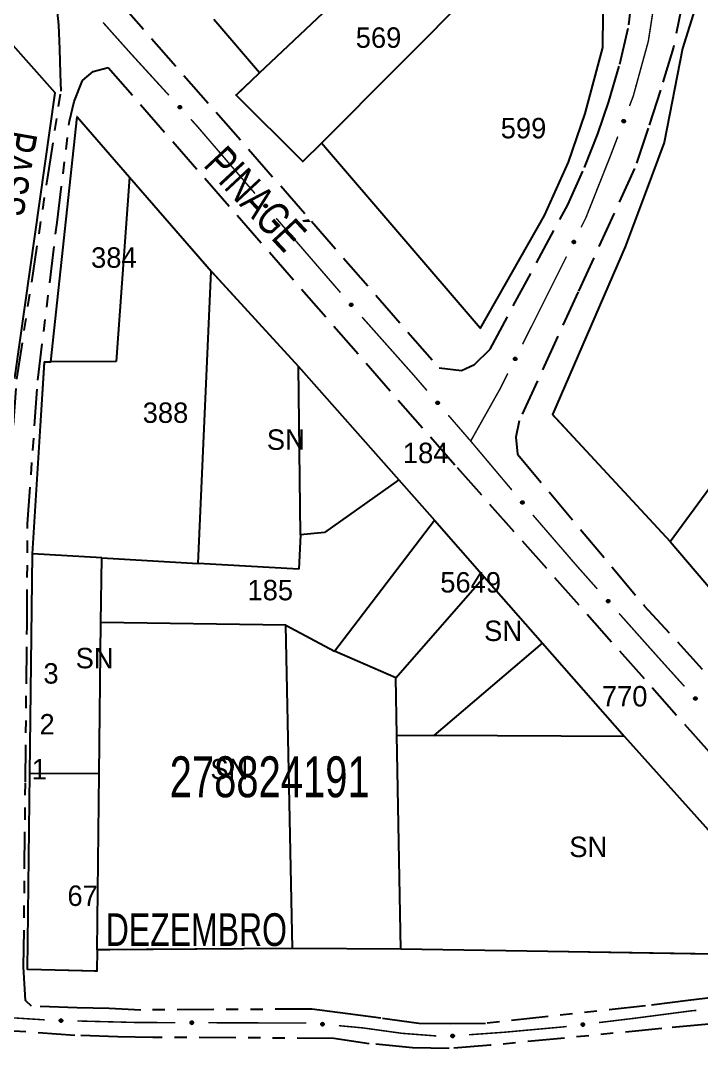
# Model space of a CAD drawing. Extents: x 203555 to 204724, y 4873703 to 4874787.
# Drawn here: x 204002.4 to 204085.7, y 4873927.4 to 4874053.5 of the extents above; entities that cross this region are included whole.
import ezdxf
from ezdxf.enums import TextEntityAlignment as Align

# ---------------------------------------------------------------- set-up
doc = ezdxf.new("R2010")
doc.units = 0
doc.header["$LTSCALE"] = 1.5
doc.header["$MEASUREMENT"] = 0
doc.linetypes.add('TRACO_11', pattern=[8, 3, -1, 3, -1])
doc.linetypes.add('TRACO_25', pattern=[8, 3, -1, 1, -1, 1, -1])
for name, color, linetype in [('CD_MALHA_LOTES', 7, 'CONTINUOUS'), ('CD_TXT_QUADRA', 7, 'CONTINUOUS'), ('RU-QUADRA', 210, 'CONTINUOUS'), ('SV-EIXO-RUA-N-PAV', 6, 'CONTINUOUS'), ('SV-EIXO-RUA-PAV', 20, 'CONTINUOUS'), ('SV-RUA-NAO-PAV', 7, 'CONTINUOUS'), ('SV-RUA-PAVIM', 7, 'CONTINUOUS'), ('SV-TXT-RUA-N-PAV', 7, 'CONTINUOUS'), ('SV-TXT-RUA-PAV', 7, 'CONTINUOUS'), ('Th_NmrPort', 1, 'CONTINUOUS')]:
    doc.layers.add(name, color=color, linetype=linetype)
doc.styles.add('ARIAL', font='ARIAL.SHX')

msp = doc.modelspace()

# ---------------------------------------------------------------- linework, layer by layer
at = {"layer": 'CD_MALHA_LOTES', "linetype": 'Continuous', "flags": 128}
for points in [[(204073.511985, 4874072.9136), (204073.720805, 4874058.48989), (204073.617146, 4874050.22433), (204071.457877, 4874042.127042), (204069.424646, 4874036.166904), (204066.469374, 4874029.642989), (204058.673221, 4874015.864013), (204039.22641, 4874038.511744)], [(204006.646082, 4874044.675619), (203986.362018, 4874067.530648)], [(204031.650474, 4874047.097015), (204051.49041, 4874065.824347)], [(204089.821515, 4874061.946069), (204087.288311, 4874062.502891), (204083.431302, 4874050.094206), (204081.156054, 4874038.583922), (204078.835307, 4874032.346411), (204076.396379, 4874025.796789), (204067.4899, 4874005.28119), (204081.903931, 4873989.771884)], [(204039.22641, 4874038.511744), (204058.17784, 4874057.527448)], [(204031.650474, 4874047.097015), (204026.063634, 4874053.631541)], [(204028.784598, 4874044.391855), (204031.650474, 4874047.097015)], [(204001.727172, 4874009.777481), (204006.646082, 4874044.675619)], [(204036.965584, 4874036.243249), (204028.784598, 4874044.391855)], [(204006.120715, 4874011.744662), (204009.355127, 4874041.701398)], [(204009.355127, 4874041.701398), (204015.763505, 4874034.335532)], [(204039.22641, 4874038.511744), (204036.965584, 4874036.243249)], [(204015.763505, 4874034.335532), (204014.121157, 4874011.774167)], [(204015.763505, 4874034.335532), (204025.761288, 4874022.843964)], [(204024.146531, 4873987.077485), (204025.761288, 4874022.843964)], [(204025.761288, 4874022.843964), (204036.424005, 4874011.184519)], [(204003.887079, 4873988.260199), (204005.370201, 4874011.758935)], [(204005.370201, 4874011.758935), (204006.120715, 4874011.744662)], [(204014.121157, 4874011.774167), (204006.120715, 4874011.744662)], [(204081.903931, 4873989.771884), (204098.845275, 4874012.808815)], [(204036.653929, 4873990.582631), (204036.424005, 4874011.184519)], [(204036.424005, 4874011.184519), (204048.722517, 4873997.286566)], [(204048.722517, 4873997.286566), (204039.604649, 4873990.850879)], [(204048.722517, 4873997.286566), (204053.065182, 4873992.379132)], [(204040.846071, 4873976.334805), (204053.065182, 4873992.379132)], [(204053.065182, 4873992.379132), (204059.160505, 4873985.429997)], [(204036.653929, 4873990.582631), (204036.4648, 4873986.358364)], [(204039.604649, 4873990.850879), (204036.653929, 4873990.582631)], [(204081.903931, 4873989.771884), (204089.434445, 4873980.892863)], [(204003.551076, 4873961.345031), (204003.887079, 4873988.260199)], [(204012.354288, 4873987.765897), (204003.887079, 4873988.260199)], [(204012.261978, 4873979.855654), (204012.354288, 4873987.765897)], [(204012.354288, 4873987.765897), (204024.146531, 4873987.077485)], [(204036.4648, 4873986.358364), (204024.146531, 4873987.077485)], [(204048.353135, 4873973.05942), (204059.160505, 4873985.429997)], [(204059.160505, 4873985.429997), (204066.299182, 4873977.291357)], [(204012.045903, 4873961.339721), (204012.261978, 4873979.855654)], [(204034.859619, 4873979.524469), (204012.261978, 4873979.855654)], [(204034.859619, 4873979.524469), (204040.846071, 4873976.334805)], [(204035.707744, 4873939.963341), (204034.859619, 4873979.524469)], [(204053.016074, 4873966.009187), (204066.299182, 4873977.291357)], [(204066.299182, 4873977.291357), (204076.312929, 4873965.874917)], [(204048.353135, 4873973.05942), (204040.846071, 4873976.334805)], [(204048.475141, 4873966.035358), (204048.353135, 4873973.05942)], [(204048.475141, 4873966.035358), (204053.016074, 4873966.009187)], [(204048.929427, 4873939.881448), (204048.475141, 4873966.035358)], [(204076.312929, 4873965.874917), (204053.016074, 4873966.009187)], [(204076.312929, 4873965.874917), (204100.386406, 4873939.040122)], [(204003.252021, 4873937.389434), (204003.551076, 4873961.345031)], [(204012.045903, 4873961.339721), (204003.551076, 4873961.345031)], [(204011.7943, 4873939.779405), (204012.045903, 4873961.339721)], [(204035.707744, 4873939.963341), (204011.7943, 4873939.779405)], [(204048.929427, 4873939.881448), (204035.707744, 4873939.963341)], [(204100.386406, 4873939.040122), (204048.929427, 4873939.881448)], [(204011.7943, 4873939.779405), (204011.763885, 4873937.173039)], [(204011.763885, 4873937.173039), (204003.252021, 4873937.389434)]]:
    msp.add_lwpolyline(points, dxfattribs=at)
at = {"layer": 'RU-QUADRA', "linetype": 'Continuous', "const_width": 0.18, "flags": 128}
for points in [[(203868.307136, 4873935.056961), (203904.035669, 4873936.371715), (203927.243885, 4873936.569601), (203958.573893, 4873937.073475), (203975.042473, 4873937.341713), (203987.818452, 4873937.549806), (203990.311784, 4873937.590417), (203999.367556, 4873937.737916), (203999.7572, 4873958.585766), (203999.875937, 4873964.938803), (203999.987952, 4873970.932169), (204000.114563, 4873977.706474), (204000.559052, 4874005.87044), (204000.72207, 4874010.21107), (204001.727172, 4874009.777481), (204006.646082, 4874044.675619), (203986.362018, 4874067.530648), (203980.004869, 4874074.841293), (203972.298602, 4874083.703409), (203963.203589, 4874094.64501), (203954.507921, 4874105.106186), (203937.853234, 4874126.842605), (203923.259933, 4874145.035809)], [(204080.98055, 4874129.974169), (204082.574854, 4874114.4503), (204086.445736, 4874084.568358), (204087.953348, 4874074.261788), (204089.821515, 4874061.946069), (204087.288311, 4874062.502891), (204083.431302, 4874050.094206), (204081.156054, 4874038.583922), (204078.835307, 4874032.346411), (204076.396379, 4874025.796789), (204067.4899, 4874005.28119), (204081.903931, 4873989.771884), (204089.434445, 4873980.892863), (204104.053623, 4873964.184739), (204122.367905, 4873943.64397), (204126.94965, 4873938.553435), (204125.513077, 4873936.511542), (204131.812056, 4873930.289615), (204136.936643, 4873925.227715)], [(204073.720805, 4874058.48989), (204073.617146, 4874050.22433), (204071.457877, 4874042.127042), (204069.424646, 4874036.166904), (204066.469374, 4874029.642989), (204058.673221, 4874015.864013), (204039.22641, 4874038.511744), (204036.965584, 4874036.243249), (204028.784598, 4874044.391855), (204031.650474, 4874047.097015), (204026.063634, 4874053.631541)]]:
    msp.add_lwpolyline(points, dxfattribs=at)
msp.add_lwpolyline([(204003.252021, 4873937.389434), (204003.551076, 4873961.345031), (204003.887079, 4873988.260199), (204005.370201, 4874011.758935), (204006.120715, 4874011.744662), (204009.355127, 4874041.701398), (204015.763505, 4874034.335532), (204025.761288, 4874022.843964), (204036.424005, 4874011.184519), (204048.722517, 4873997.286566), (204053.065182, 4873992.379132), (204059.160505, 4873985.429997), (204066.299182, 4873977.291357), (204076.312929, 4873965.874917), (204100.386406, 4873939.040122), (204048.929427, 4873939.881448), (204035.707744, 4873939.963341), (204011.7943, 4873939.779405), (204011.763885, 4873937.173039)], close=True, dxfattribs=at)
at = {"layer": 'SV-EIXO-RUA-N-PAV', "const_width": 0.18}
for points in [[(204077.625492, 4873931.419501), (204084.120683, 4873932.26934)], [(204084.120683, 4873932.26934), (204084.698151, 4873932.344896)], [(204084.698151, 4873932.344896), (204085.115384, 4873932.36265)], [(203997.975457, 4873931.6839), (204005.382418, 4873931.213615)], [(204009.379551, 4873931.076241), (204016.377251, 4873930.896811)], [(204016.377251, 4873930.896811), (204016.615548, 4873930.890704)], [(204016.615548, 4873930.890704), (204021.377147, 4873930.875007)], [(204073.208375, 4873930.884093), (204077.17931, 4873931.365419)], [(204077.17931, 4873931.365419), (204077.625492, 4873931.419501)], [(204025.377125, 4873930.861821), (204037.37706, 4873930.822262)], [(204041.362376, 4873930.503787), (204043.353793, 4873930.318699)], [(204043.353793, 4873930.318699), (204044.311287, 4873930.229708)], [(204044.311287, 4873930.229708), (204048.311271, 4873929.674154)], [(204048.311271, 4873929.674154), (204049.070459, 4873929.568712)], [(204057.280969, 4873929.390311), (204061.270804, 4873929.675299)], [(204061.270804, 4873929.675299), (204061.629386, 4873929.700911)], [(204061.629386, 4873929.700911), (204068.242619, 4873930.302115)], [(204068.242619, 4873930.302115), (204068.900343, 4873930.361907)], [(204068.900343, 4873930.361907), (204069.23744, 4873930.402767)], [(204049.070459, 4873929.568712), (204053.291513, 4873929.244014)]]:
    msp.add_lwpolyline(points, dxfattribs=at)
at = {"layer": 'SV-EIXO-RUA-N-PAV'}
for points in [[(204007.239397, 4873931.241235), (204007.274375, 4873931.275419), (204007.311426, 4873931.297647), (204007.347666, 4873931.307291), (204007.381911, 4873931.307463), (204007.416966, 4873931.303694), (204007.45147, 4873931.292095), (204007.486914, 4873931.27074), (204007.521453, 4873931.235893), (204007.541728, 4873931.19644), (204007.553084, 4873931.161418), (204007.55532, 4873931.125719), (204007.551087, 4873931.091726), (204007.537854, 4873931.056284), (204007.515861, 4873931.020576), (204007.479981, 4873930.986694), (204007.443507, 4873930.965152), (204007.40821, 4873930.956744), (204007.372306, 4873930.954724), (204007.336564, 4873930.959001), (204007.30276, 4873930.970582), (204007.266847, 4873930.992789), (204007.233876, 4873931.028646), (204007.211975, 4873931.06478), (204007.203073, 4873931.099949), (204007.20188, 4873931.135342), (204007.205234, 4873931.170547), (204007.215448, 4873931.205717), (204007.239397, 4873931.241235)], [(204023.233819, 4873930.978968), (204023.268025, 4873931.013925), (204023.304571, 4873931.036975), (204023.340586, 4873931.047426), (204023.374819, 4873931.048363), (204023.409949, 4873931.045377), (204023.444704, 4873931.034553), (204023.480616, 4873931.013994), (204023.515924, 4873930.979928), (204023.537076, 4873930.940938), (204023.549211, 4873930.906178), (204023.552244, 4873930.870537), (204023.548771, 4873930.836459), (204023.536333, 4873930.800729), (204023.515144, 4873930.764539), (204023.48003, 4873930.729865), (204023.444046, 4873930.707513), (204023.408945, 4873930.698319), (204023.373096, 4873930.695497), (204023.337267, 4873930.698975), (204023.303212, 4873930.709797), (204023.266813, 4873930.731198), (204023.233048, 4873930.766309), (204023.210346, 4873930.801944), (204023.200661, 4873930.836906), (204023.198677, 4873930.872263), (204023.201244, 4873930.907535), (204023.21067, 4873930.942924), (204023.233819, 4873930.978968)], [(204039.238082, 4873930.81178), (204039.275271, 4873930.843545), (204039.313729, 4873930.863241), (204039.350533, 4873930.870435), (204039.384713, 4873930.868313), (204039.419437, 4873930.862203), (204039.453086, 4873930.84832), (204039.48702, 4873930.824638), (204039.519147, 4873930.787556), (204039.536733, 4873930.746833), (204039.545718, 4873930.711129), (204039.545557, 4873930.67536), (204039.539056, 4873930.641727), (204039.523479, 4873930.607251), (204039.499144, 4873930.573096), (204039.461074, 4873930.541695), (204039.423239, 4873930.522644), (204039.387458, 4873930.51662), (204039.3515, 4873930.517009), (204039.316124, 4873930.523672), (204039.283172, 4873930.53749), (204039.248828, 4873930.562054), (204039.218332, 4873930.600039), (204039.198901, 4873930.637559), (204039.192376, 4873930.673246), (204039.193556, 4873930.708638), (204039.19926, 4873930.74354), (204039.211808, 4873930.777947), (204039.238082, 4873930.81178)], [(204071.067025, 4873930.735422), (204071.096647, 4873930.774339), (204071.130064, 4873930.801729), (204071.16451, 4873930.816552), (204071.198365, 4873930.821713), (204071.233595, 4873930.823092), (204071.269421, 4873930.816647), (204071.307599, 4873930.800685), (204071.346847, 4873930.771244), (204071.372656, 4873930.735167), (204071.388995, 4873930.702173), (204071.396409, 4873930.667181), (204071.397176, 4873930.632935), (204071.38925, 4873930.595942), (204071.372696, 4873930.55741), (204071.342137, 4873930.518661), (204071.309191, 4873930.492034), (204071.275497, 4873930.478571), (204071.240271, 4873930.47134), (204071.204287, 4873930.470363), (204071.169156, 4873930.476893), (204071.13039, 4873930.49363), (204071.092545, 4873930.524299), (204071.065612, 4873930.556854), (204071.05168, 4873930.590351), (204071.045341, 4873930.625192), (204071.043528, 4873930.66051), (204071.048508, 4873930.696793), (204071.067025, 4873930.735422)], [(204055.134894, 4873929.34738), (204055.166398, 4873929.38479), (204055.201125, 4873929.410499), (204055.23626, 4873929.423606), (204055.270329, 4873929.427092), (204055.305584, 4873929.426733), (204055.341048, 4873929.418529), (204055.378393, 4873929.400704), (204055.416142, 4873929.369364), (204055.440141, 4873929.332059), (204055.454833, 4873929.2983), (204055.460514, 4873929.262985), (204055.459591, 4873929.228742), (204055.449851, 4873929.192185), (204055.431418, 4873929.154516), (204055.398986, 4873929.117321), (204055.364768, 4873929.09235), (204055.33045, 4873929.080565), (204055.294911, 4873929.075079), (204055.258923, 4873929.075877), (204055.224156, 4873929.084131), (204055.186263, 4873929.102758), (204055.149975, 4873929.135255), (204055.12468, 4873929.169099), (204055.112416, 4873929.203242), (204055.107803, 4873929.238353), (204055.107733, 4873929.273718), (204055.114496, 4873929.309711), (204055.134894, 4873929.34738)]]:
    msp.add_lwpolyline(points, close=True, dxfattribs=at)
for points in [[(204007.20188, 4873931.135342), (204007.553084, 4873931.161418)], [(204007.203073, 4873931.099949), (204007.55532, 4873931.125719)], [(204007.205063, 4873931.117147), (204007.552377, 4873931.141001)], [(204007.205234, 4873931.170547), (204007.541728, 4873931.19644)], [(204007.207371, 4873931.153942), (204007.542479, 4873931.180839)], [(204007.210974, 4873931.081507), (204007.550173, 4873931.108298)], [(204007.211975, 4873931.06478), (204007.551087, 4873931.091726)], [(204007.215066, 4873931.187869), (204007.527019, 4873931.216725)], [(204007.215448, 4873931.205717), (204007.521453, 4873931.235893)], [(204007.225069, 4873931.045656), (204007.539716, 4873931.073077)], [(204007.228217, 4873931.221656), (204007.500612, 4873931.251526)], [(204007.233876, 4873931.028646), (204007.537854, 4873931.056284)], [(204007.239397, 4873931.241235), (204007.486914, 4873931.27074)], [(204007.254239, 4873931.012149), (204007.523801, 4873931.037996)], [(204007.259206, 4873931.259081), (204007.461788, 4873931.281186)], [(204007.266847, 4873930.992789), (204007.515861, 4873931.020576)], [(204007.274375, 4873931.275419), (204007.45147, 4873931.292095)], [(204007.29037, 4873930.983923), (204007.490154, 4873931.00337)], [(204007.295441, 4873931.288181), (204007.425343, 4873931.297135)], [(204007.30276, 4873930.970582), (204007.479981, 4873930.986694)], [(204007.311426, 4873931.297647), (204007.416966, 4873931.303694)], [(204007.324017, 4873930.965315), (204007.455318, 4873930.975598)], [(204023.21067, 4873930.942924), (204023.515924, 4873930.979928)], [(204023.22308, 4873930.959145), (204023.49474, 4873930.995091)], [(204023.233819, 4873930.978968), (204023.480616, 4873931.013994)], [(204023.253225, 4873930.997252), (204023.455263, 4873931.023877)], [(204023.268025, 4873931.013925), (204023.444704, 4873931.034553)], [(204023.288801, 4873931.027155), (204023.418471, 4873931.039008)], [(204023.304571, 4873931.036975), (204023.409949, 4873931.045377)], [(204007.336564, 4873930.959001), (204007.443507, 4873930.965152)], [(204023.198677, 4873930.872263), (204023.549211, 4873930.906178)], [(204023.200661, 4873930.836906), (204023.552244, 4873930.870537)], [(204023.201244, 4873930.907535), (204023.537076, 4873930.940938)], [(204023.202266, 4873930.854145), (204023.54896, 4873930.88575)], [(204023.203752, 4873930.890982), (204023.538175, 4873930.925357)], [(204023.208971, 4873930.818645), (204023.547488, 4873930.853006)], [(204023.210346, 4873930.801944), (204023.548771, 4873930.836459)], [(204023.210687, 4873930.925072), (204023.521918, 4873930.960889)], [(204023.223864, 4873930.783118), (204023.537819, 4873930.817561)], [(204023.233048, 4873930.766309), (204023.536333, 4873930.800729)], [(204023.253775, 4873930.75027), (204023.522693, 4873930.782133)], [(204023.266813, 4873930.731198), (204023.515144, 4873930.764539)], [(204023.290527, 4873930.722859), (204023.489827, 4873930.746763)], [(204023.303212, 4873930.709797), (204023.48003, 4873930.729865)], [(204023.324582, 4873930.705008), (204023.45562, 4873930.718221)], [(204023.337267, 4873930.698975), (204023.444046, 4873930.707513)], [(204039.192376, 4873930.673246), (204039.545557, 4873930.67536)], [(204039.193556, 4873930.708638), (204039.545718, 4873930.711129)], [(204039.195513, 4873930.690272), (204039.543645, 4873930.690805)], [(204039.198901, 4873930.637559), (204039.539056, 4873930.641727)], [(204039.199023, 4873930.654315), (204039.539255, 4873930.658324)], [(204039.19926, 4873930.74354), (204039.536733, 4873930.746833)], [(204039.200281, 4873930.72683), (204039.536437, 4873930.731217)], [(204039.210231, 4873930.760165), (204039.523417, 4873930.768057)], [(204039.210685, 4873930.617601), (204039.526461, 4873930.623882)], [(204039.211808, 4873930.777947), (204039.519147, 4873930.787556)], [(204039.218332, 4873930.600039), (204039.523479, 4873930.607251)], [(204039.225616, 4873930.792995), (204039.4994, 4873930.80455)], [(204039.237545, 4873930.582215), (204039.508233, 4873930.589946)], [(204039.238082, 4873930.81178), (204039.48702, 4873930.824638)], [(204039.248828, 4873930.562054), (204039.499144, 4873930.573096)], [(204039.259042, 4873930.82826), (204039.462651, 4873930.836744)], [(204039.271703, 4873930.551632), (204039.472342, 4873930.557651)], [(204039.275271, 4873930.843545), (204039.453086, 4873930.84832)], [(204039.283172, 4873930.53749), (204039.461074, 4873930.541695)], [(204039.297146, 4873930.854867), (204039.427356, 4873930.855099)], [(204039.304028, 4873930.530812), (204039.435723, 4873930.532276)], [(204039.313729, 4873930.863241), (204039.419437, 4873930.862203)], [(204039.316124, 4873930.523672), (204039.423239, 4873930.522644)], [(204071.043528, 4873930.66051), (204071.372656, 4873930.735167)], [(204071.045341, 4873930.625192), (204071.388995, 4873930.702173)], [(204071.048063, 4873930.644394), (204071.375672, 4873930.719842)], [(204071.048508, 4873930.696793), (204071.346847, 4873930.771244)], [(204071.050731, 4873930.67908), (204071.355148, 4873930.753091)], [(204071.051141, 4873930.607656), (204071.391271, 4873930.681872)], [(204071.05168, 4873930.590351), (204071.396409, 4873930.667181)], [(204071.058817, 4873930.714423), (204071.323951, 4873930.783672)], [(204071.062183, 4873930.573257), (204071.393857, 4873930.649197)], [(204071.065612, 4873930.556854), (204071.397176, 4873930.632935)], [(204071.067025, 4873930.735422), (204071.307599, 4873930.800685)], [(204071.081353, 4873930.539843), (204071.388644, 4873930.612828)], [(204071.084021, 4873930.755965), (204071.281219, 4873930.807358)], [(204071.092545, 4873930.524299), (204071.38925, 4873930.595942)], [(204071.096647, 4873930.774339), (204071.269421, 4873930.816647)], [(204071.115095, 4873930.510945), (204071.378012, 4873930.575802)], [(204071.115629, 4873930.790035), (204071.242839, 4873930.817825)], [(204071.130064, 4873930.801729), (204071.233595, 4873930.823092)], [(204071.13039, 4873930.49363), (204071.372696, 4873930.55741)], [(204071.154954, 4873930.488286), (204071.349771, 4873930.536641)], [(204071.169156, 4873930.476893), (204071.342137, 4873930.518661)], [(204071.190953, 4873930.474781), (204071.319354, 4873930.50409)], [(204071.204287, 4873930.470363), (204071.309191, 4873930.492034)], [(204055.107733, 4873929.273718), (204055.440141, 4873929.332059)], [(204055.107803, 4873929.238353), (204055.454833, 4873929.2983)], [(204055.111467, 4873929.257398), (204055.442398, 4873929.316604)], [(204055.112416, 4873929.203242), (204055.460514, 4873929.262985)], [(204055.112731, 4873929.220552), (204055.456106, 4873929.277911)], [(204055.114496, 4873929.309711), (204055.416142, 4873929.369364)], [(204055.115842, 4873929.29191), (204055.423538, 4873929.350825)], [(204055.122064, 4873929.185651), (204055.457078, 4873929.245148)], [(204055.12468, 4873929.169099), (204055.459591, 4873929.228742)], [(204055.125661, 4873929.326812), (204055.393886, 4873929.382907)], [(204055.134894, 4873929.34738), (204055.378393, 4873929.400704)], [(204055.139564, 4873929.151333), (204055.450078, 4873929.20908)], [(204055.149975, 4873929.135255), (204055.449851, 4873929.192185)], [(204055.152882, 4873929.36706), (204055.352374, 4873929.408669)], [(204055.166398, 4873929.38479), (204055.341048, 4873929.418529)], [(204055.17184, 4873929.120806), (204055.437635, 4873929.172624)], [(204055.186131, 4873929.399531), (204055.314556, 4873929.421016)], [(204055.186263, 4873929.102758), (204055.431418, 4873929.154516)], [(204055.201125, 4873929.410499), (204055.305584, 4873929.426733)], [(204055.210533, 4873929.09621), (204055.407497, 4873929.134903)], [(204055.224156, 4873929.084131), (204055.398986, 4873929.117321)], [(204055.245823, 4873929.080947), (204055.375512, 4873929.10389)], [(204055.258923, 4873929.075877), (204055.364768, 4873929.09235)]]:
    msp.add_lwpolyline(points, dxfattribs=at)
at = {"layer": 'SV-EIXO-RUA-PAV', "const_width": 0.18}
for points in [[(204079.804272, 4874054.672675), (204079.34426, 4874051.708154)], [(204012.514292, 4874053.267708), (204015.177442, 4874050.283143)], [(204079.230346, 4874050.974045), (204077.573984, 4874044.940154)], [(204079.34426, 4874051.708154), (204079.230346, 4874050.974045)], [(204015.177442, 4874050.283143), (204015.828084, 4874049.553975)], [(204015.828084, 4874049.553975), (204020.564276, 4874044.368661)], [(204077.573984, 4874044.940154), (204077.386282, 4874044.256382)], [(204077.386282, 4874044.256382), (204076.925804, 4874043.050369)], [(204023.261905, 4874041.415223), (204023.936312, 4874040.676863)], [(204023.936312, 4874040.676863), (204023.979713, 4874040.629347)], [(204023.979713, 4874040.629347), (204031.105492, 4874032.33407)], [(204075.498998, 4874039.313495), (204074.785595, 4874037.445059)], [(204074.620185, 4874037.011843), (204071.842119, 4874030.006283)], [(204074.785595, 4874037.445059), (204074.620185, 4874037.011843)], [(204033.713712, 4874029.301386), (204041.559445, 4874020.221492)], [(204071.590651, 4874029.372148), (204071.001302, 4874028.19345)], [(204071.842119, 4874030.006283), (204071.590651, 4874029.372148)], [(204069.212448, 4874024.615741), (204065.187525, 4874016.565897)], [(204044.200641, 4874017.217605), (204050.179915, 4874010.490921)], [(204065.004707, 4874016.200259), (204063.838114, 4874013.886517)], [(204065.187525, 4874016.565897), (204065.004707, 4874016.200259)], [(204050.179915, 4874010.490921), (204050.437369, 4874010.201285)], [(204050.437369, 4874010.201285), (204052.146518, 4874008.225465)], [(204062.037264, 4874010.314831), (204061.136839, 4874008.528988)], [(204061.05314, 4874008.362985), (204057.712456, 4874002.423991)], [(204061.136839, 4874008.528988), (204061.05314, 4874008.362985)], [(204054.763415, 4874005.200263), (204057.380312, 4874002.175061)], [(204057.380312, 4874002.175061), (204057.49673, 4874002.040479)], [(204057.712456, 4874002.423991), (204057.49673, 4874002.040479)], [(204057.49673, 4874002.040479), (204062.532965, 4873996.055428)], [(204065.108369, 4873992.994824), (204065.264901, 4873992.808802)], [(204065.264901, 4873992.808802), (204070.334953, 4873986.938215)], [(204070.334953, 4873986.938215), (204070.605623, 4873986.624808)], [(204070.605623, 4873986.624808), (204072.989573, 4873983.946115)], [(204075.648828, 4873980.958079), (204079.637712, 4873976.476024)], [(204079.637712, 4873976.476024), (204080.268114, 4873975.767682)], [(204080.268114, 4873975.767682), (204083.649723, 4873972.014681)]]:
    msp.add_lwpolyline(points, dxfattribs=at)
at = {"layer": 'SV-EIXO-RUA-PAV'}
for points in [[(204021.897471, 4874043.072269), (204021.946355, 4874043.07075), (204021.988059, 4874043.059448), (204022.020128, 4874043.04001), (204022.043989, 4874043.015444), (204022.065568, 4874042.987563), (204022.081123, 4874042.954652), (204022.090296, 4874042.914301), (204022.089116, 4874042.865252), (204022.074731, 4874042.823292), (204022.057356, 4874042.790832), (204022.033173, 4874042.764477), (204022.005736, 4874042.743967), (204021.971017, 4874042.72894), (204021.930034, 4874042.720044), (204021.880742, 4874042.722424), (204021.839933, 4874042.733784), (204021.809408, 4874042.7534), (204021.783066, 4874042.77788), (204021.761376, 4874042.806609), (204021.746293, 4874042.839002), (204021.73741, 4874042.880281), (204021.740404, 4874042.928901), (204021.75127, 4874042.969733), (204021.770452, 4874043.000526), (204021.795136, 4874043.025916), (204021.822838, 4874043.047901), (204021.855269, 4874043.064914), (204021.897471, 4874043.072269)], [(204076.366491, 4874041.276895), (204076.387095, 4874041.232538), (204076.395731, 4874041.190202), (204076.392772, 4874041.152819), (204076.381543, 4874041.120466), (204076.366327, 4874041.088661), (204076.343912, 4874041.05998), (204076.311983, 4874041.033658), (204076.267632, 4874041.012678), (204076.223681, 4874041.006681), (204076.186876, 4874041.007621), (204076.152466, 4874041.017388), (204076.121817, 4874041.032687), (204076.092794, 4874041.056955), (204076.066435, 4874041.089573), (204076.046418, 4874041.134681), (204076.038236, 4874041.176244), (204076.042048, 4874041.212327), (204076.052085, 4874041.246859), (204076.068008, 4874041.279142), (204076.090174, 4874041.30717), (204076.123063, 4874041.33365), (204076.167846, 4874041.352817), (204076.209206, 4874041.361451), (204076.245334, 4874041.358147), (204076.279108, 4874041.3475), (204076.311193, 4874041.332626), (204076.340962, 4874041.311294), (204076.366491, 4874041.276895)], [(204032.398591, 4874030.997681), (204032.447407, 4874030.994674), (204032.488747, 4874030.982107), (204032.52021, 4874030.961702), (204032.543311, 4874030.936421), (204032.564031, 4874030.907895), (204032.578577, 4874030.874526), (204032.586517, 4874030.833914), (204032.583844, 4874030.784924), (204032.568187, 4874030.743422), (204032.549833, 4874030.711505), (204032.524858, 4874030.685899), (204032.496809, 4874030.666234), (204032.461648, 4874030.652272), (204032.420414, 4874030.644627), (204032.371217, 4874030.648507), (204032.330773, 4874030.661105), (204032.300859, 4874030.681641), (204032.275275, 4874030.706912), (204032.25447, 4874030.736288), (204032.240381, 4874030.769126), (204032.232759, 4874030.810656), (204032.237231, 4874030.859162), (204032.249336, 4874030.899644), (204032.269446, 4874030.929838), (204032.294893, 4874030.954466), (204032.323251, 4874030.975596), (204032.356186, 4874030.991614), (204032.398591, 4874030.997681)], [(204070.26959, 4874026.483878), (204070.285712, 4874026.437703), (204070.290126, 4874026.394722), (204070.283489, 4874026.357813), (204070.26912, 4874026.326727), (204070.250838, 4874026.29658), (204070.2257, 4874026.270253), (204070.191327, 4874026.247213), (204070.145121, 4874026.230715), (204070.100794, 4874026.229087), (204070.064261, 4874026.233658), (204070.030984, 4874026.246774), (204070.001995, 4874026.265025), (204069.975511, 4874026.292041), (204069.952502, 4874026.327103), (204069.937037, 4874026.373966), (204069.932999, 4874026.416134), (204069.940356, 4874026.451665), (204069.953754, 4874026.485036), (204069.972788, 4874026.51559), (204069.997612, 4874026.541291), (204070.032956, 4874026.564394), (204070.079412, 4874026.579045), (204070.121424, 4874026.583553), (204070.157049, 4874026.576697), (204070.189606, 4874026.562766), (204070.220065, 4874026.544797), (204070.247582, 4874026.52063), (204070.26959, 4874026.483878)], [(204042.858732, 4874018.892945), (204042.907592, 4874018.890765), (204042.949139, 4874018.878901), (204042.980943, 4874018.859031), (204043.004469, 4874018.834145), (204043.025669, 4874018.805974), (204043.040778, 4874018.772857), (204043.049405, 4874018.732385), (204043.047562, 4874018.683357), (204043.03261, 4874018.641595), (204043.014799, 4874018.609372), (204042.990261, 4874018.583347), (204042.96255, 4874018.56321), (204042.92763, 4874018.548654), (204042.886531, 4874018.540312), (204042.837276, 4874018.543358), (204042.796624, 4874018.555269), (204042.766367, 4874018.575296), (204042.740358, 4874018.60013), (204042.719059, 4874018.629149), (204042.704415, 4874018.661743), (204042.696091, 4874018.703139), (204042.699742, 4874018.751714), (204042.711159, 4874018.792395), (204042.730755, 4874018.822926), (204042.755781, 4874018.84798), (204042.783777, 4874018.869588), (204042.816436, 4874018.886161), (204042.858732, 4874018.892945)], [(204063.100669, 4874012.17941), (204063.116636, 4874012.133181), (204063.120906, 4874012.090185), (204063.114145, 4874012.053299), (204063.099672, 4874012.022261), (204063.081289, 4874011.992176), (204063.056063, 4874011.965933), (204063.021613, 4874011.943008), (204062.975352, 4874011.926666), (204062.931019, 4874011.925187), (204062.894501, 4874011.92988), (204062.861268, 4874011.943108), (204062.832341, 4874011.961456), (204062.805948, 4874011.988561), (204062.783057, 4874012.023699), (204062.767749, 4874012.070615), (204062.763853, 4874012.112796), (204062.771329, 4874012.148302), (204062.784839, 4874012.181628), (204062.803975, 4874012.212117), (204062.828886, 4874012.237735), (204062.864306, 4874012.26072), (204062.910812, 4874012.275214), (204062.952838, 4874012.279581), (204062.98844, 4874012.272606), (204063.02095, 4874012.258566), (204063.051349, 4874012.240495), (204063.078785, 4874012.216235), (204063.100669, 4874012.17941)], [(204053.444221, 4874006.893547), (204053.493047, 4874006.890708), (204053.53443, 4874006.878284), (204053.565963, 4874006.857988), (204053.589151, 4874006.832787), (204053.60997, 4874006.804333), (204053.624631, 4874006.771014), (204053.632711, 4874006.73043), (204053.630207, 4874006.681431), (204053.614694, 4874006.639875), (204053.596449, 4874006.607895), (204053.571563, 4874006.582203), (204053.543583, 4874006.562442), (204053.50847, 4874006.548358), (204053.467262, 4874006.540571), (204053.418052, 4874006.544281), (204053.377565, 4874006.556739), (204053.34758, 4874006.577172), (204053.321909, 4874006.602354), (204053.301003, 4874006.631658), (204053.2868, 4874006.664447), (204053.279035, 4874006.705951), (204053.28334, 4874006.754473), (204053.295305, 4874006.794996), (204053.315311, 4874006.825259), (204053.340673, 4874006.849974), (204053.368958, 4874006.871203), (204053.401837, 4874006.887334), (204053.444221, 4874006.893547)], [(204063.812387, 4873994.705939), (204063.861169, 4873994.702434), (204063.902379, 4873994.689447), (204063.933633, 4873994.668723), (204063.956475, 4873994.643208), (204063.976904, 4873994.614472), (204063.991109, 4873994.580957), (204063.998635, 4873994.540267), (204063.995463, 4873994.491306), (204063.979385, 4873994.449965), (204063.960706, 4873994.418238), (204063.935472, 4873994.392887), (204063.907224, 4873994.373509), (204063.871922, 4873994.359905), (204063.830612, 4873994.352681), (204063.781458, 4873994.357062), (204063.741144, 4873994.370071), (204063.711441, 4873994.39091), (204063.686116, 4873994.416441), (204063.665611, 4873994.446027), (204063.651857, 4873994.479007), (204063.644658, 4873994.520613), (204063.649625, 4873994.569071), (204063.662141, 4873994.609427), (204063.682558, 4873994.639415), (204063.708254, 4873994.663782), (204063.736826, 4873994.684622), (204063.769922, 4873994.700304), (204063.812387, 4873994.705939)], [(204074.305911, 4873982.632611), (204074.354772, 4873982.63046), (204074.396326, 4873982.61862), (204074.428142, 4873982.59877), (204074.451683, 4873982.573898), (204074.472901, 4873982.54574), (204074.488029, 4873982.512631), (204074.49668, 4873982.472165), (204074.494867, 4873982.423136), (204074.479941, 4873982.381365), (204074.462148, 4873982.349132), (204074.437627, 4873982.323091), (204074.409927, 4873982.302938), (204074.375016, 4873982.28836), (204074.333922, 4873982.279994), (204074.284665, 4873982.28301), (204074.244006, 4873982.294897), (204074.213737, 4873982.314905), (204074.187714, 4873982.339723), (204074.166397, 4873982.36873), (204074.151734, 4873982.401316), (204074.143384, 4873982.442706), (204074.147006, 4873982.491284), (204074.158398, 4873982.531971), (204074.177976, 4873982.562514), (204074.202987, 4873982.587584), (204074.23097, 4873982.609208), (204074.263618, 4873982.625801), (204074.305911, 4873982.632611)], [(204084.974109, 4873970.709292), (204085.022982, 4873970.707441), (204085.064608, 4873970.695857), (204085.096546, 4873970.676203), (204085.120239, 4873970.651476), (204085.141629, 4873970.623449), (204085.156961, 4873970.590434), (204085.16586, 4873970.550022), (204085.164349, 4873970.500982), (204085.149679, 4873970.45912), (204085.132085, 4873970.426778), (204085.107724, 4873970.400588), (204085.080149, 4873970.380264), (204085.045328, 4873970.365473), (204085.004287, 4873970.356854), (204084.955012, 4873970.359567), (204084.914281, 4873970.371204), (204084.883889, 4873970.391026), (204084.857714, 4873970.415684), (204084.836219, 4873970.444559), (204084.821356, 4873970.477054), (204084.812752, 4873970.518392), (204084.816075, 4873970.566991), (204084.827217, 4873970.607747), (204084.846607, 4873970.63841), (204084.871463, 4873970.663633), (204084.899313, 4873970.685429), (204084.931859, 4873970.702222), (204084.974109, 4873970.709292)]]:
    msp.add_lwpolyline(points, close=True, dxfattribs=at)
for points in [[(204021.73741, 4874042.880281), (204021.930034, 4874042.720044)], [(204021.740404, 4874042.928901), (204021.971017, 4874042.72894)], [(204021.742626, 4874042.902788), (204021.948094, 4874042.726395)], [(204021.746293, 4874042.839002), (204021.880742, 4874042.722424)], [(204021.746561, 4874042.947039), (204021.984412, 4874042.739238)], [(204021.747322, 4874042.85718), (204021.899813, 4874042.726649)], [(204021.75127, 4874042.969733), (204022.005736, 4874042.743967)], [(204021.757231, 4874042.820029), (204021.855649, 4874042.732511)], [(204021.761376, 4874042.806609), (204021.839933, 4874042.733784)], [(204021.762633, 4874042.982048), (204022.017049, 4874042.756112)], [(204021.770452, 4874043.000526), (204022.033173, 4874042.764477)], [(204021.784227, 4874043.011012), (204022.04215, 4874042.777191)], [(204021.795136, 4874043.025916), (204022.057356, 4874042.790832)], [(204021.81235, 4874043.034851), (204022.064005, 4874042.811938)], [(204021.822838, 4874043.047901), (204022.074731, 4874042.823292)], [(204021.842139, 4874043.052819), (204022.079158, 4874042.847954)], [(204021.855269, 4874043.064914), (204022.089116, 4874042.865252)], [(204021.875609, 4874043.066758), (204022.08594, 4874042.89111)], [(204021.897471, 4874043.072269), (204022.090296, 4874042.914301)], [(204021.924065, 4874043.07036), (204022.080411, 4874042.939653)], [(204021.946355, 4874043.07075), (204022.081123, 4874042.954652)], [(204021.970156, 4874043.06441), (204022.066647, 4874042.976979)], [(204021.988059, 4874043.059448), (204022.065568, 4874042.987563)], [(204076.068008, 4874041.279142), (204076.038236, 4874041.176244)], [(204076.078137, 4874041.288875), (204076.044159, 4874041.161631)], [(204076.090174, 4874041.30717), (204076.046418, 4874041.134681)], [(204076.106877, 4874041.314417), (204076.05876, 4874041.11954)], [(204076.123063, 4874041.33365), (204076.066435, 4874041.089573)], [(204076.145514, 4874041.339101), (204076.080223, 4874041.076291)], [(204076.167846, 4874041.352817), (204076.092794, 4874041.056955)], [(204076.186816, 4874041.355464), (204076.108013, 4874041.049614)], [(204076.209206, 4874041.361451), (204076.121817, 4874041.032687)], [(204076.225314, 4874041.356831), (204076.137749, 4874041.028035)], [(204076.245334, 4874041.358147), (204076.152466, 4874041.017388)], [(204076.260891, 4874041.35055), (204076.167857, 4874041.015079)], [(204076.279108, 4874041.3475), (204076.186876, 4874041.007621)], [(204076.294823, 4874041.336134), (204076.208719, 4874041.011162)], [(204076.311193, 4874041.332626), (204076.223681, 4874041.006681)], [(204076.324258, 4874041.317592), (204076.247703, 4874041.013804)], [(204076.340962, 4874041.311294), (204076.267632, 4874041.012678)], [(204076.351747, 4874041.293951), (204076.289307, 4874041.027132)], [(204076.366491, 4874041.276895), (204076.311983, 4874041.033658)], [(204076.376732, 4874041.252278), (204076.330192, 4874041.053878)], [(204076.387095, 4874041.232538), (204076.343912, 4874041.05998)], [(204076.392122, 4874041.208426), (204076.357356, 4874041.082943)], [(204076.395731, 4874041.190202), (204076.366327, 4874041.088661)], [(204032.232759, 4874030.810656), (204032.420414, 4874030.644627)], [(204032.237231, 4874030.859162), (204032.461648, 4874030.652272)], [(204032.238657, 4874030.832993), (204032.438659, 4874030.650425)], [(204032.240381, 4874030.769126), (204032.371217, 4874030.648507)], [(204032.241963, 4874030.787264), (204032.390408, 4874030.652149)], [(204032.243938, 4874030.877104), (204032.475351, 4874030.662157)], [(204032.249336, 4874030.899644), (204032.496809, 4874030.666234)], [(204032.250735, 4874030.749829), (204032.346443, 4874030.659354)], [(204032.25447, 4874030.736288), (204032.330773, 4874030.661105)], [(204032.261069, 4874030.911607), (204032.508487, 4874030.678029)], [(204032.269446, 4874030.929838), (204032.524858, 4874030.685899)], [(204032.283535, 4874030.9399), (204032.534217, 4874030.698333)], [(204032.294893, 4874030.954466), (204032.549833, 4874030.711505)], [(204032.312371, 4874030.962872), (204032.557121, 4874030.732399)], [(204032.323251, 4874030.975596), (204032.568187, 4874030.743422)], [(204032.342693, 4874030.979925), (204032.573363, 4874030.767937)], [(204032.356186, 4874030.991614), (204032.583844, 4874030.784924)], [(204032.376572, 4874030.992838), (204032.581457, 4874030.810867)], [(204032.398591, 4874030.997681), (204032.586517, 4874030.833914)], [(204032.425115, 4874030.994962), (204032.577408, 4874030.859556)], [(204032.447407, 4874030.994674), (204032.578577, 4874030.874526)], [(204032.471004, 4874030.987612), (204032.564787, 4874030.897283)], [(204032.488747, 4874030.982107), (204032.564031, 4874030.907895)], [(204069.972788, 4874026.51559), (204069.932999, 4874026.416134)], [(204069.997612, 4874026.541291), (204069.937037, 4874026.373966)], [(204069.983828, 4874026.524275), (204069.93745, 4874026.401008)], [(204070.014949, 4874026.546853), (204069.947824, 4874026.357681)], [(204070.032956, 4874026.564394), (204069.952502, 4874026.327103)], [(204070.055835, 4874026.567601), (204069.96491, 4874026.312524)], [(204070.079412, 4874026.579045), (204069.975511, 4874026.292041)], [(204070.098551, 4874026.579806), (204069.98993, 4874026.283233)], [(204070.121424, 4874026.583553), (204070.001995, 4874026.265025)], [(204070.136996, 4874026.577365), (204070.01739, 4874026.258823)], [(204070.157049, 4874026.576697), (204070.030984, 4874026.246774)], [(204070.171779, 4874026.567601), (204070.046071, 4874026.242957)], [(204070.189606, 4874026.562766), (204070.064261, 4874026.233658)], [(204070.204122, 4874026.549904), (204070.086347, 4874026.235024)], [(204070.220065, 4874026.544797), (204070.100794, 4874026.229087)], [(204070.231582, 4874026.528546), (204070.125402, 4874026.233804)], [(204070.247582, 4874026.52063), (204070.145121, 4874026.230715)], [(204070.256602, 4874026.502306), (204070.168118, 4874026.242957)], [(204070.26959, 4874026.483878), (204070.191327, 4874026.247213)], [(204070.27735, 4874026.458369), (204070.211444, 4874026.265536)], [(204070.285712, 4874026.437703), (204070.2257, 4874026.270253)], [(204070.288334, 4874026.413212), (204070.241346, 4874026.291776)], [(204070.290126, 4874026.394722), (204070.250838, 4874026.29658)], [(204042.696091, 4874018.703139), (204042.886531, 4874018.540312)], [(204042.699742, 4874018.751714), (204042.92763, 4874018.548654)], [(204042.701611, 4874018.725573), (204042.904676, 4874018.546418)], [(204042.704415, 4874018.661743), (204042.837276, 4874018.543358)], [(204042.70569, 4874018.679906), (204042.856402, 4874018.547325)], [(204042.706143, 4874018.769767), (204042.941164, 4874018.55877)], [(204042.711159, 4874018.792395), (204042.96255, 4874018.56321)], [(204042.715095, 4874018.642625), (204042.812322, 4874018.553784)], [(204042.719059, 4874018.629149), (204042.796624, 4874018.555269)], [(204042.722688, 4874018.804555), (204042.974026, 4874018.575201)], [(204042.730755, 4874018.822926), (204042.990261, 4874018.583347)], [(204042.744671, 4874018.833225), (204042.999409, 4874018.595938)], [(204042.755781, 4874018.84798), (204043.014799, 4874018.609372)], [(204042.773114, 4874018.856681), (204043.021732, 4874018.630386)], [(204042.783777, 4874018.869588), (204043.03261, 4874018.641595)], [(204042.803143, 4874018.874246), (204043.03737, 4874018.666195)], [(204042.816436, 4874018.886161), (204043.047562, 4874018.683357)], [(204042.836798, 4874018.88773), (204043.044736, 4874018.709255)], [(204042.858732, 4874018.892945), (204043.049405, 4874018.732385)], [(204042.885298, 4874018.890677), (204043.039863, 4874018.757869)], [(204042.907592, 4874018.890765), (204043.040778, 4874018.772857)], [(204042.931305, 4874018.884104), (204043.026605, 4874018.795377)], [(204042.949139, 4874018.878901), (204043.025669, 4874018.805974)], [(204062.803975, 4874012.212117), (204062.763853, 4874012.112796)], [(204062.828886, 4874012.237735), (204062.767749, 4874012.070615)], [(204062.815044, 4874012.220765), (204062.768253, 4874012.097654)], [(204062.846241, 4874012.243239), (204062.778481, 4874012.054293)], [(204062.864306, 4874012.26072), (204062.783057, 4874012.023699)], [(204062.887196, 4874012.26385), (204062.795416, 4874012.009079)], [(204062.910812, 4874012.275214), (204062.805948, 4874011.988561)], [(204062.929953, 4874012.275911), (204062.820337, 4874011.979704)], [(204062.952838, 4874012.279581), (204062.832341, 4874011.961456)], [(204062.96839, 4874012.273341), (204062.847716, 4874011.955203)], [(204062.98844, 4874012.272606), (204062.861268, 4874011.943108)], [(204063.00314, 4874012.263461), (204062.876343, 4874011.93924)], [(204063.02095, 4874012.258566), (204062.894501, 4874011.92988)], [(204063.035423, 4874012.245655), (204062.916592, 4874011.931172)], [(204063.051349, 4874012.240495), (204062.931019, 4874011.925187)], [(204063.062811, 4874012.224205), (204062.955642, 4874011.929821)], [(204063.078785, 4874012.216235), (204062.975352, 4874011.926666)], [(204063.087743, 4874012.197881), (204062.998389, 4874011.938831)], [(204063.100669, 4874012.17941), (204063.021613, 4874011.943008)], [(204063.108343, 4874012.153875), (204063.041791, 4874011.961264)], [(204063.116636, 4874012.133181), (204063.056063, 4874011.965933)], [(204063.119176, 4874012.108681), (204063.07178, 4874011.987403)], [(204063.120906, 4874012.090185), (204063.081289, 4874011.992176)], [(204053.279035, 4874006.705951), (204053.467262, 4874006.540571)], [(204053.28334, 4874006.754473), (204053.50847, 4874006.548358)], [(204053.284857, 4874006.728309), (204053.485487, 4874006.546432)], [(204053.2868, 4874006.664447), (204053.418052, 4874006.544281)], [(204053.28832, 4874006.682591), (204053.43723, 4874006.547989)], [(204053.289985, 4874006.772437), (204053.522139, 4874006.55829)], [(204053.295305, 4874006.794996), (204053.543583, 4874006.562442)], [(204053.306997, 4874006.807), (204053.555219, 4874006.574277)], [(204053.315311, 4874006.825259), (204053.571563, 4874006.582203)], [(204053.329365, 4874006.83537), (204053.58088, 4874006.59467)], [(204053.340673, 4874006.849974), (204053.596449, 4874006.607895)], [(204053.358122, 4874006.858441), (204053.603666, 4874006.628814)], [(204053.368958, 4874006.871203), (204053.614694, 4874006.639875)], [(204053.388385, 4874006.875598), (204053.619785, 4874006.664408)], [(204053.401837, 4874006.887334), (204053.630207, 4874006.681431)], [(204053.422219, 4874006.888628), (204053.627731, 4874006.707365)], [(204053.444221, 4874006.893547), (204053.632711, 4874006.73043)], [(204053.470754, 4874006.89092), (204053.623514, 4874006.75604)], [(204053.493047, 4874006.890708), (204053.624631, 4874006.771014)], [(204053.516668, 4874006.883728), (204053.610763, 4874006.793723)], [(204053.53443, 4874006.878284), (204053.60997, 4874006.804333)], [(204053.297222, 4874006.645186), (204053.393241, 4874006.555042)], [(204053.301003, 4874006.631658), (204053.377565, 4874006.556739)], [(204063.644658, 4873994.520613), (204063.830612, 4873994.352681)], [(204063.649625, 4873994.569071), (204063.871922, 4873994.359905)], [(204063.650784, 4873994.542889), (204063.848916, 4873994.358293)], [(204063.651857, 4873994.479007), (204063.781458, 4873994.357062)], [(204063.653624, 4873994.497128), (204063.800685, 4873994.360508)], [(204063.656513, 4873994.586943), (204063.885725, 4873994.36965)], [(204063.662014, 4873994.459605), (204063.756796, 4873994.36816)], [(204063.662141, 4873994.609427), (204063.907224, 4873994.373509)], [(204063.665611, 4873994.446027), (204063.741144, 4873994.370071)], [(204063.673995, 4873994.62127), (204063.919021, 4873994.385184)], [(204063.682558, 4873994.639415), (204063.935472, 4873994.392887)], [(204063.696748, 4873994.649333), (204063.944957, 4873994.405225)], [(204063.708254, 4873994.663782), (204063.960706, 4873994.418238)], [(204063.725816, 4873994.67201), (204063.968207, 4873994.439056)], [(204063.736826, 4873994.684622), (204063.979385, 4873994.449965)], [(204063.756311, 4873994.688753), (204063.98481, 4873994.474427)], [(204063.769922, 4873994.700304), (204063.995463, 4873994.491306)], [(204063.790319, 4873994.70132), (204063.99334, 4873994.517272)], [(204063.812387, 4873994.705939), (204063.998635, 4873994.540267)], [(204063.838881, 4873994.70295), (204063.989788, 4873994.565999)], [(204063.861169, 4873994.702434), (204063.991109, 4873994.580957)], [(204063.884693, 4873994.695132), (204063.977552, 4873994.603853)], [(204063.902379, 4873994.689447), (204063.976904, 4873994.614472)], [(204074.143384, 4873982.442706), (204074.333922, 4873982.279994)], [(204074.147006, 4873982.491284), (204074.375016, 4873982.28836)], [(204074.14889, 4873982.465144), (204074.352063, 4873982.286111)], [(204074.151734, 4873982.401316), (204074.284665, 4873982.28301)], [(204074.152997, 4873982.419479), (204074.303789, 4873982.286989)], [(204074.153396, 4873982.50934), (204074.388544, 4873982.298485)], [(204074.158398, 4873982.531971), (204074.409927, 4873982.302938)], [(204074.162425, 4873982.382203), (204074.259705, 4873982.293421)], [(204074.166397, 4873982.36873), (204074.244006, 4873982.294897)], [(204074.16992, 4873982.544139), (204074.421396, 4873982.314935)], [(204074.177976, 4873982.562514), (204074.437627, 4873982.323091)], [(204074.191886, 4873982.572821), (204074.446767, 4873982.335688)], [(204074.202987, 4873982.587584), (204074.462148, 4873982.349132)], [(204074.220315, 4873982.596295), (204074.469069, 4873982.37015)], [(204074.23097, 4873982.609208), (204074.479941, 4873982.381365)], [(204074.250333, 4873982.613877), (204074.484686, 4873982.405968)], [(204074.263618, 4873982.625801), (204074.494867, 4873982.423136)], [(204074.28398, 4873982.627382), (204074.492025, 4873982.449033)], [(204074.305911, 4873982.632611), (204074.49668, 4873982.472165)], [(204074.332478, 4873982.630358), (204074.487123, 4873982.497643)], [(204074.354772, 4873982.63046), (204074.488029, 4873982.512631)], [(204074.378489, 4873982.623813), (204074.473843, 4873982.535143)], [(204074.396326, 4873982.61862), (204074.472901, 4873982.54574)], [(204084.812752, 4873970.518392), (204085.004287, 4873970.356854)], [(204084.816075, 4873970.566991), (204085.045328, 4873970.365473)], [(204084.81812, 4873970.540863), (204085.02239, 4873970.363082)], [(204084.821356, 4873970.477054), (204084.955012, 4873970.359567)], [(204084.822355, 4873970.585086), (204085.058794, 4873970.37568)], [(204084.822508, 4873970.495225), (204084.974111, 4873970.363663)], [(204084.827217, 4873970.607747), (204085.080149, 4873970.380264)], [(204084.832165, 4873970.458007), (204084.929988, 4873970.369825)], [(204084.836219, 4873970.444559), (204084.914281, 4873970.371204)], [(204084.838664, 4873970.619986), (204085.091544, 4873970.392332)], [(204084.846607, 4873970.63841), (204085.107724, 4873970.400588)], [(204084.860454, 4873970.648803), (204085.116787, 4873970.41324)], [(204084.871463, 4873970.663633), (204085.132085, 4873970.426778)], [(204084.888737, 4873970.672451), (204085.138877, 4873970.447839)], [(204084.899313, 4873970.685429), (204085.149679, 4873970.45912)], [(204084.918647, 4873970.690217), (204085.154273, 4873970.483752)], [(204084.931859, 4873970.702222), (204085.164349, 4873970.500982)], [(204084.952211, 4873970.703929), (204085.161348, 4873970.526861)], [(204084.974109, 4873970.709292), (204085.16586, 4873970.550022)], [(204085.00069, 4873970.707202), (204085.156147, 4873970.57544)], [(204085.022982, 4873970.707441), (204085.156961, 4873970.590434)], [(204085.04674, 4873970.70094), (204085.142636, 4873970.612858)], [(204085.064608, 4873970.695857), (204085.141629, 4873970.623449)]]:
    msp.add_lwpolyline(points, dxfattribs=at)
at = {"layer": 'SV-RUA-NAO-PAV', "linetype": 'TRACO_25'}
for points in [[(203901.649477, 4873932.856566, 5.99959), (203925.674621, 4873934.288929, 6.100271), (203961.003784, 4873935.385213, 6.441038), (203967.90367, 4873935.253995, 6.472017), (203972.472774, 4873934.787636, 6.557209), (203976.102183, 4873934.597507, 6.626911), (203991.782946, 4873933.411186, 6.735337), (203999.477068, 4873933.087916, 6.735337), (203999.686975, 4873934.21273, 6.735337), (203999.894719, 4873937.60589, 6.735337), (204000.171712, 4873960.076921, 6.735337), (204000.587201, 4873979.154792, 6.735337), (204000.725697, 4873992.000328, 6.735337), (204001.972164, 4874009.623988, 6.735337), (204005.711566, 4874034.103216, 6.735337), (204007.373522, 4874044.871306, 6.735337), (204007.304273, 4874047.018, 6.735337), (204007.235025, 4874049.995671, 6.735337), (204007.096529, 4874052.973342, 6.735337), (204006.913995, 4874054.908508, 6.735337)], [(204088.52235, 4873934.106612, 8.144873), (204084.089278, 4873933.577312, 8.067426), (204078.895232, 4873932.925229, 8.067426), (204059.305853, 4873930.786829, 7.548531), (204054.98613, 4873930.739799, 7.517551), (204051.168157, 4873930.763965, 7.447849), (204046.521446, 4873931.409423, 7.401381), (204042.446021, 4873931.947131, 7.393636), (204038.064637, 4873932.531027, 7.308444), (204017.130017, 4873932.412429, 6.928954), (204013.266436, 4873932.598937, 6.928954), (204009.336326, 4873932.673678, 6.928954), (204003.765793, 4873932.907724, 6.735337), (204003.010887, 4873933.589496, 6.735337), (204002.803142, 4873937.709762, 6.735337), (204003.010887, 4873960.353914, 6.735337), (204003.218631, 4873979.362537, 6.735337), (204003.28788, 4873991.93108, 6.735337), (204004.534347, 4874009.485491, 6.735337), (204006.888784, 4874028.771107, 6.735337), (204008.412244, 4874041.201153, 6.735337), (204008.96623, 4874043.590215, 6.735337), (204010.004952, 4874046.152398, 6.735337), (204011.320667, 4874047.260368, 6.735337), (204013.148403, 4874047.760045, 6.735337)], [(204116.905547, 4873929.906501, 8.903853), (204098.243558, 4873930.958669, 8.710236), (204092.672838, 4873930.927356, 8.408192), (204086.630399, 4873930.695096, 8.253298), (204080.897348, 4873930.150149, 8.199085), (204059.929117, 4873928.102561, 7.625978), (204054.852833, 4873927.722747, 7.625978), (204050.38203, 4873927.80777, 7.579509), (204045.070622, 4873928.29632, 7.440104), (204040.762994, 4873928.943404, 7.385891), (204018.597595, 4873929.074277, 7.029635), (204014.312403, 4873929.15577, 6.975422), (204009.05979, 4873929.312178, 6.975422), (203977.800926, 4873931.553689, 6.758571), (203972.161373, 4873931.741676, 6.743082), (203967.577589, 4873931.828848, 6.712103), (203963.144464, 4873931.759753, 6.696613), (203939.033958, 4873931.451265, 6.472017), (203902.583113, 4873929.916109, 6.108016)]]:
    msp.add_polyline3d(points, dxfattribs=at)
at = {"layer": 'SV-RUA-PAVIM', "linetype": 'TRACO_11'}
for points in [[(204050.93859, 4874362.819539, 8.462405), (204057.442491, 4874303.361777, 9.074237), (204062.57304, 4874258.672822, 9.407259), (204067.51478, 4874220.753269, 9.422748), (204072.741164, 4874177.394661, 9.027768), (204078.270355, 4874122.226456, 8.841895), (204084.304672, 4874073.346178, 8.299767), (204084.523685, 4874067.383577, 8.299767), (204084.229873, 4874061.640646, 8.299767), (204083.547942, 4874056.324932, 8.299767), (204082.295817, 4874050.253054, 8.245553), (204080.718673, 4874044.986659, 8.22232), (204079.224708, 4874040.324215, 8.067426), (204077.556349, 4874035.382506, 8.067426), (204070.650031, 4874020.319027, 8.067426), (204063.407692, 4874004.503005, 7.69568), (204063.034014, 4874002.515892, 7.69568)], [(203908.052134, 4874175.682367, 7.03738), (203926.014829, 4874156.738815, 6.866997), (203951.469094, 4874128.997721, 6.866997), (203986.80524, 4874087.407894, 6.882486), (204038.01738, 4874028.964935, 7.331679), (204053.623796, 4874011.002751, 7.641467), (204056.37911, 4874010.683918, 7.765382), (204057.957777, 4874011.404755, 7.82734), (204059.863638, 4874013.29814, 7.82734), (204069.374146, 4874030.952214, 8.07517), (204071.407117, 4874035.507522, 8.07517), (204073.061694, 4874039.658265, 8.168106), (204074.398023, 4874043.613216, 8.19134), (204075.745041, 4874048.18157, 8.19134), (204076.861824, 4874052.972293, 8.230064), (204077.54196, 4874059.111565, 8.245553), (204078.028469, 4874064.794315, 8.261043), (204077.871505, 4874069.221722, 8.570831), (204077.430489, 4874074.025923, 8.663767), (204076.97964, 4874080.582318, 8.671512), (204071.653731, 4874121.472247, 8.748959), (204066.114496, 4874170.96518, 8.748959)], [(204013.148403, 4874047.760045, 6.781805), (204055.825366, 4873998.826019, 7.56402), (204092.68689, 4873957.215257, 8.58632), (204112.273588, 4873935.108202, 8.896109)], [(204063.034014, 4874002.515892, 7.69568), (204063.240113, 4874000.445089, 7.718914), (204078.739422, 4873981.895557, 8.059681), (204101.760062, 4873956.719758, 8.501128), (204142.129673, 4873911.199171, 9.291088), (204157.506785, 4873893.976059, 9.62411), (204180.956954, 4873866.579881, 9.771259), (204185.827071, 4873861.150507, 9.809983), (204188.789435, 4873857.888887, 9.88743), (204190.675931, 4873855.891087, 9.972622), (204192.665542, 4873854.714849, 9.972622), (204194.867733, 4873854.156248, 10.0036)]]:
    msp.add_polyline3d(points, dxfattribs=at)

# ---------------------------------------------------------------- texts
at = {"layer": 'CD_TXT_QUADRA', "style": 'ARIAL', "width": 0.7}
msp.add_text('278824191', height=5, dxfattribs=at).set_placement((204020.667817, 4873958.458592))
at = {"layer": 'SV-TXT-RUA-N-PAV', "style": 'ARIAL', "width": 0.7}
msp.add_text('DEZEMBRO', height=4, dxfattribs=at).set_placement((204012.851023, 4873940.257567))
at = {"layer": 'SV-TXT-RUA-PAV', "style": 'ARIAL', "width": 0.7}
for s, rotation, p in [('PASS.', 260.05362182, (204000.575529, 4874040.291846)), ('PINAGÉ', 313, (204024.669269, 4874035.734604))]:
    msp.add_text(s, height=4, rotation=rotation, dxfattribs=at).set_placement(p)
at = {"layer": 'Th_NmrPort', "color": 1}
for s, p in [('569', (204043.434917, 4874051.418369)), ('599', (204061.173033, 4874040.334658)), ('384', (204011.049202, 4874024.500754)), ('388', (204017.367324, 4874005.517336)), ('SN', (204032.552403, 4874002.22246)), ('184', (204049.198642, 4874000.589648)), ('5649', (204053.773569, 4873984.754931)), ('185', (204030.186409, 4873983.808297)), ('SN', (204059.141149, 4873978.821097)), ('SN', (204009.162683, 4873975.483877)), ('3', (204005.22126, 4873973.612457)), ('770', (204073.546911, 4873970.817198)), ('2', (204004.742383, 4873967.387061)), ('1', (204003.78463, 4873961.879979)), ('SN', (204025.642644, 4873961.911342)), ('SN', (204069.56075, 4873952.382329)), ('67', (204008.159895, 4873946.403017))]:
    msp.add_text(s, height=2.5, dxfattribs=at).set_placement(p, align=Align.MIDDLE_LEFT)

doc.saveas('drawing.dxf')
